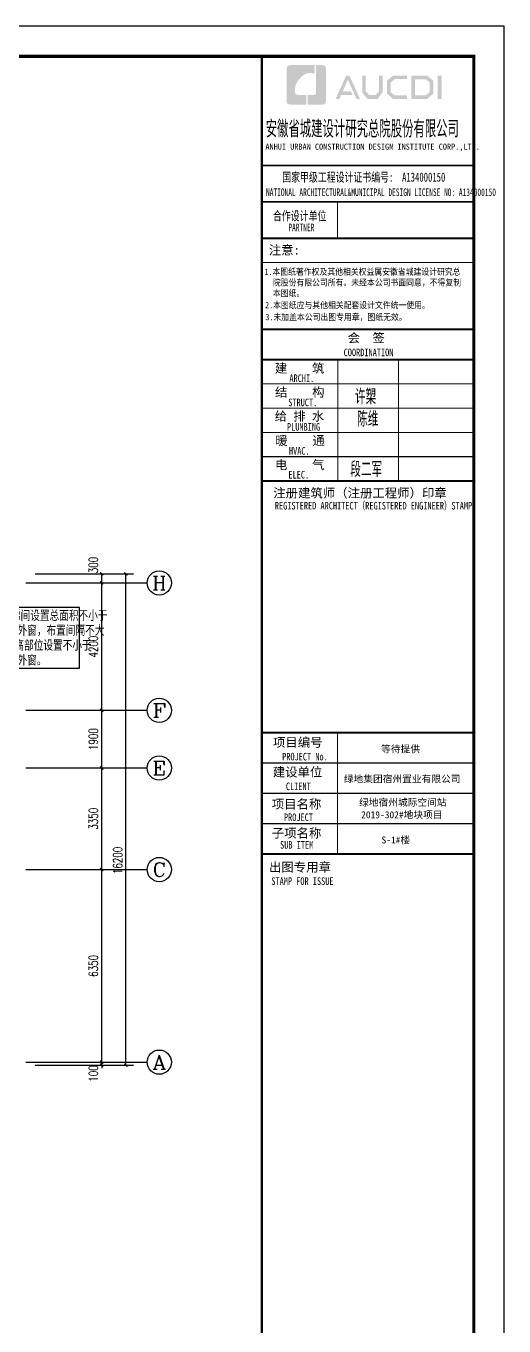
# Model space of a CAD drawing. Extents: x 1247970 to 1725648, y 860327 to 1277876.
# Drawn here: x 1368288 to 1384070, y 1051648 to 1094510 of the extents above; entities that cross this region are included whole.
import ezdxf
from ezdxf.enums import TextEntityAlignment as Align

# ---------------------------------------------------------------- set-up
doc = ezdxf.new("R2010")
doc.units = 0
doc.header["$LTSCALE"] = 1000
doc.header["$MEASUREMENT"] = 0
doc.layers.get('0').update_dxf_attribs({"color": 254})
for name, color, linetype in [('AXIS', 254, 'Continuous'), ('AXIS_TEXT', 7, 'Continuous'), ('C-AXIS(轴号)', 254, 'Continuous'), ('C-AXIS-T(字)', 254, 'Continuous'), ('H-P-BZ', 3, 'Continuous'), ('图框', 140, 'Continuous'), ('图签文字', 251, 'Continuous')]:
    doc.layers.add(name, color=color, linetype=linetype)
doc.layers.add('图签', color=147, linetype='Continuous', lineweight=18)
doc.styles.add('_TCH_AXIS', font='COMPLEX', dxfattribs={"bigfont": 'GBCBIG'})
doc.styles.add('_TCH_DIM_T3', font='SIMPLEX.shx', dxfattribs={"width": 0.705882, "bigfont": 'GBCBIG.shx'})
doc.styles.add('COMPLEX', font='COMPLEX')
doc.styles.add('HT', font='simhei.ttf')
doc.styles.add('HZTXT', font='tssdeng.shx', dxfattribs={"width": 0.7, "bigfont": 'hztxt.shx'})
doc.styles.add('宋体', font='', dxfattribs={"height": 50})
doc.styles.add('建筑图签-1', font='simhei.ttf', dxfattribs={"width": 0.7})
doc.styles.add('建筑图签-2', font='TXT.shx', dxfattribs={"width": 0.5, "bigfont": 'HZTXT.shx'})
doc.styles.get('宋体').set_extended_font_data('SimSun')
doc.dimstyles.new('_TCH_ARCH&&100', dxfattribs={"dimtxt": 297.5, "dimasz": 100, "dimexe": 250, "dimexo": 300, "dimgap": 126.25, "dimtad": 1, "dimdec": 0, "dimzin": 0, "dimdsep": 46, "dimtxsty": '_TCH_DIM_T3', "dimblk": 'ARCHTICK', "dimcen": 0.09, "dimclrt": 256, "dimazin": 2, "dimtfac": 1, "dimtdec": 0, "dimtix": 1, "dimtmove": 2, "dimatfit": 3, "dimfxl": 0, "dimtolj": 1, "dimtzin": 0, "dimarcsym": 0})

# ---------------------------------------------------------------- blocks, each defined once
blk = doc.blocks.new('院标1')
h = blk.add_hatch(color=150)
h.dxf.hatch_style = 1
h.set_gradient(color1=(33, 113, 253), color2=(33, 113, 253), tint=1, name='INVCURVED')
edge = h.paths.add_edge_path()
edge.add_spline(control_points=[(116373, 648379), (116379, 648379), (116382, 648379), (116391, 648379), (116391, 648379), (116391, 648379), (116616, 648379), (116616, 648379), (116616, 648379), (116616, 648379), (116616, 648054), (116616, 648054), (116616, 648054), (116616, 648054), (116108, 648054), (116108, 648054), (116108, 648054), (116028, 648054), (115963, 648111), (115963, 648199), (115963, 648199), (115963, 648199), (115963, 649215), (115963, 649215), (115963, 649215), (115963, 649295), (116018, 649360), (116108, 649360), (116108, 649360), (116108, 649360), (116897, 649360), (116897, 649360), (116897, 649360), (116897, 649360), (116897, 649080), (116897, 649080), (116897, 649080), (116897, 649080), (116566, 649140), (116356, 648859), (116356, 648859), (116245, 648719), (116240, 648545), (116247, 648466), (116247, 648466), (116254, 648386), (116247, 648466), (116247, 648466), (116247, 648466), (116247, 648466), (116258, 648374), (116373, 648379)], knot_values=[0, 0, 0, 0, 0.071429, 0.071429, 0.071429, 0.107143, 0.142857, 0.142857, 0.142857, 0.178571, 0.214286, 0.214286, 0.214286, 0.25, 0.285714, 0.285714, 0.285714, 0.321429, 0.357143, 0.357143, 0.357143, 0.392857, 0.428571, 0.428571, 0.428571, 0.464286, 0.5, 0.5, 0.5, 0.535714, 0.571429, 0.571429, 0.571429, 0.607143, 0.642857, 0.642857, 0.642857, 0.678571, 0.714286, 0.714286, 0.714286, 0.75, 0.785714, 0.785714, 0.785714, 0.821429, 0.857143, 0.857143, 0.857143, 0.928571, 1, 1, 1, 1], degree=3, periodic=0)
h = blk.add_hatch(color=150)
h.dxf.hatch_style = 1
h.set_gradient(color1=(33, 113, 253), color2=(33, 113, 253), tint=1, name='INVCURVED')
edge = h.paths.add_edge_path()
edge.add_spline(control_points=[(117268, 649215), (117268, 649215), (117268, 648199), (117268, 648199), (117268, 648199), (117268, 648114), (117212, 648054), (117123, 648054), (117123, 648054), (117123, 648054), (116663, 648054), (116663, 648054), (116663, 648054), (116663, 648054), (116663, 648379), (116663, 648379), (116663, 648379), (116663, 648379), (116865, 648379), (116865, 648379), (116865, 648379), (116907, 648379), (116941, 648413), (116941, 648455), (116941, 648455), (116941, 648455), (116941, 649360), (116941, 649360), (116941, 649360), (116941, 649360), (117123, 649360), (117123, 649360), (117123, 649360), (117204, 649360), (117268, 649306), (117268, 649215)], knot_values=[0, 0, 0, 0, 0.1, 0.1, 0.1, 0.15, 0.2, 0.2, 0.2, 0.25, 0.3, 0.3, 0.3, 0.35, 0.4, 0.4, 0.4, 0.45, 0.5, 0.5, 0.5, 0.55, 0.6, 0.6, 0.6, 0.65, 0.7, 0.7, 0.7, 0.75, 0.8, 0.8, 0.8, 0.9, 1, 1, 1, 1], degree=3, periodic=0)
blk = doc.blocks.new('tq123')
at = {"layer": '图框'}
h = blk.add_hatch(color=256, dxfattribs=at)
h.paths.add_polyline_path([(-1187, 56758), (-1061, 56758), (-1061, 55988), (-1187, 55988)])
h.paths.add_polyline_path([(-1939, 56642), (-1939, 56116), (-1579, 56116), (-1455, 56223), (-1455, 56541), (-1575, 56642)], flags=16)
h.paths.add_polyline_path([(-2057, 56760), (-2057, 55998), (-1535, 55998), (-1337, 56168), (-1337, 56596), (-1532, 56760)])
h.paths.add_polyline_path([(-2200, 56764), (-2200, 56648), (-2607, 56648), (-2740, 56537), (-2740, 56218), (-2607, 56115), (-2198, 56115), (-2198, 55993), (-2662, 55993), (-2864, 56168), (-2864, 56596), (-2666, 56764)])
h.paths.add_polyline_path([(-3683, 56762), (-3563, 56762), (-3563, 56251), (-3449, 56120), (-3238, 56120), (-3124, 56251), (-3124, 56762), (-3010, 56762), (-3010, 56214), (-3174, 55997), (-3512, 55997), (-3683, 56216)])
h.paths.add_polyline_path([(-4215, 56760), (-4098, 56760), (-3756, 55996), (-3872, 55996), (-4153, 56630), (-4328, 56242), (-4057, 56242), (-3996, 56127), (-4377, 56127), (-4436, 55994), (-4559, 55994)])
for p, q in [((-6995, 53800), (5, 53800)), ((-6995, 53800), (5, 53800)), ((-6995, 52600), (5, 52600))]:
    blk.add_line(p, q, dxfattribs=at)
for points, const_width in [([(-6995, 0), (-6995, 57400)], 70), ([(-6995, 53800), (5, 53800)], 60), ([(-6995, 52600), (5, 52600)], 60), ([(-6995, 52600), (5, 52600)], 60), ([(-4495, 52600), (-4495, 51400)], 35), ([(-6995, 51400), (5, 51400)], 60), ([(-6995, 51400), (5, 51400)], 60), ([(-6995, 50599), (5, 50599)], 35), ([(-6987, 48400), (13, 48400)], 60), ([(-6987, 47400), (13, 47400)], 70), ([(-6987, 47400), (13, 47400)], 70), ([(-4487, 47400), (-4487, 43400)], 35), ([(-2487, 47400), (-2487, 43400)], 35), ([(-6987, 46600), (13, 46600)], 35), ([(-6987, 45800), (13, 45800)], 35), ([(-6987, 45000), (13, 45000)], 35), ([(-6987, 44200), (13, 44200)], 35), ([(-6987, 43400), (13, 43400)], 70), ([(-6995, 35100), (5, 35100)], 70), ([(-6995, 35100), (5, 35100)], 70), ([(-4495, 31100), (-4495, 35100)], 35), ([(-6995, 34100), (5, 34100)], 35), ([(-6995, 33100), (5, 33100)], 35), ([(-6995, 32100), (5, 32100)], 35), ([(5, 31100), (-6995, 31100)], 70)]:
    blk.add_lwpolyline(points, dxfattribs=dict(at, const_width=const_width))
blk.add_blockref('院标1', (-122144, -592249))
for s, height, style, width, p in [('ANHUI URBAN CONSTRUCTION DESIGN INSTITUTE CORP.,LTD.', 200, '建筑图签-1', 0.91, (-6877, 54322)), ('NATIONAL ARCHITECTURAL&MUNICIPAL DESIGN LICENSE NO: A134000150', 250, '建筑图签-1', 0.6, (-6858, 52795)), ('PARTNER', 250, '建筑图签-1', 0.6, (-6120, 51634)), ('1.本图纸著作权及其他相关权益属安徽省城建设计研究总', 210, 'HT', 0.88, (-6909, 50193)), ('本图纸。', 210, 'HT', 0.88, (-6630, 49489)), ('院股份有限公司所有。未经本公司书面同意，不得复制', 210, 'HT', 0.88, (-6630, 49839)), (' 2.本图纸应与其他相关配套设计文件统一使用。 ', 210, 'HT', 0.88, (-7020, 49092)), ('3.未加盖本公司出图专用章，图纸无效。', 210, 'HT', 0.88, (-6877, 48698)), ('COORDINATION', 250, '建筑图签-1', 0.7, (-4295, 47513)), ('ARCHI.', 250, '建筑图签-1', 0.7, (-6086, 46662)), ('STRUCT.', 250, '建筑图签-1', 0.7, (-6125, 45865)), ('PLUMBING', 250, '建筑图签-1', 0.7, (-6166, 45058)), ('HVAC.', 250, '建筑图签-1', 0.7, (-6101, 44265)), ('ELEC.', 250, '建筑图签-1', 0.7, (-6117, 43480)), ('REGISTERED ARCHITECT（REGISTERED ENGINEER）STAMP', 250, '建筑图签-1', 0.7, (-6566, 42459)), ('PROJECT No.', 250, '建筑图签-1', 0.7, (-6325, 34185, -1799)), ('CLIENT', 250, '建筑图签-1', 0.7, (-6201, 33206)), ('PROJECT', 250, '建筑图签-1', 0.7, (-6266, 32187)), ('SUB ITEM', 250, '建筑图签-1', 0.7, (-6393, 31276)), ('STAMP FOR ISSUE', 250, '建筑图签-1', 0.7, (-6682, 30081))]:
    blk.add_text(s, height=height, dxfattribs=dict(at, style=style, width=width)).set_placement(p)
at = {"layer": '图签', "color": 2, "style": '宋体'}
for s, height, p in [('等待提供', 229.3, (-3058, 34448)), ('绿地集团宿州置业有限公司', 229.34, (-4290, 33462)), ('绿地宿州城际空间站', 229.3, (-3785, 32688)), ('2019-302#地块项目', 229.34, (-3718, 32279)), ('S-1#楼', 229.3, (-3046, 31448))]:
    blk.add_text(s, height=height, dxfattribs=at).set_placement(p)
at = {"layer": '图签文字', "color": 7, "style": '建筑图签-1'}
for s, height, width, p in [('安徽省城建设计研究总院股份有限公司', 500, 0.55, (-6867, 54777)), ('国家甲级工程设计证书编号:  A134000150', 300, 0.7, (-6323, 53267)), ('合作设计单位', 300, 0.7, (-6630, 51990))]:
    blk.add_text(s, height=height, dxfattribs=dict(at, width=width)).set_placement(p)
for s, p in [('注意:', (-6764, 50863)), ('会  签', (-4160, 47968)), ('建    筑', (-6565, 46967)), ('结    构', (-6561, 46179)), ('给 排 水', (-6570, 45385)), ('暖    通', (-6552, 44582)), ('电    气', (-6562, 43782)), ('注册建筑师（注册工程师）印章', (-6620, 42854)), ('项目编号', (-6627, 34632)), ('建设单位', (-6635, 33655)), ('项目名称', (-6668, 32597)), ('子项名称', (-6668, 31640)), ('出图专用章', (-6759, 30518))]:
    blk.add_text(s, height=300, dxfattribs=at).set_placement(p)
at = {"layer": '图签文字', "color": 1, "style": '建筑图签-2', "width": 0.7}
for s, p in [('许槊', (-3921, 45928)), ('陈维', (-3849, 45187)), ('段二军', (-4074, 43532))]:
    blk.add_text(s, height=500, dxfattribs=at).set_placement(p)
blk = doc.blocks.new('_ArchTick')
at = {"color": 0, "linetype": 'ByBlock', "const_width": 0.4}
blk.add_lwpolyline([(-0.5, -0.5), (0.5, 0.5)], dxfattribs=at)
blk = doc.blocks.new('*D68')
at = {"layer": 'AXIS', "color": 0, "lineweight": -2, "transparency": 16777216}
for p, q in [((1368588, 1076448), (1371838, 1076448)), ((1371588, 1060248), (1371588, 1076448)), ((1368588, 1060248), (1371838, 1060248))]:
    blk.add_line(p, q, dxfattribs=at)
at = {"layer": 'Defpoints', "color": 0, "transparency": 16777216}
for p in [(1368288, 1076448), (1371588, 1076448), (1368288, 1060248)]:
    blk.add_point(p, dxfattribs=at)
at = {"layer": 'AXIS', "color": 0, "lineweight": -2, "transparency": 16777216, "xscale": 100, "yscale": 100, "zscale": 100}
for p, rotation in [((1371588, 1076448), 90), ((1371588, 1060248), 270)]:
    blk.add_blockref('_ArchTick', p, dxfattribs=dict(at, rotation=rotation))
at = {"layer": 'AXIS', "transparency": 16777216, "insert": (1371313, 1066998), "char_height": 297.5, "attachment_point": 5, "rotation": 90, "style": '_TCH_DIM_T3'}
blk.add_mtext('\\A1;16200', dxfattribs=at)
blk = doc.blocks.new('*D69')
at = {"layer": 'AXIS', "color": 0, "lineweight": -2, "transparency": 16777216}
for p, q in [((1368588, 1076448), (1371038, 1076448)), ((1370788, 1076148), (1370788, 1076448)), ((1368588, 1076148), (1371038, 1076148))]:
    blk.add_line(p, q, dxfattribs=at)
at = {"layer": 'Defpoints', "color": 0, "transparency": 16777216}
for p in [(1368288, 1076448), (1370788, 1076448), (1368288, 1076148)]:
    blk.add_point(p, dxfattribs=at)
at = {"layer": 'AXIS', "color": 0, "lineweight": -2, "transparency": 16777216, "xscale": 100, "yscale": 100, "zscale": 100}
for p, rotation in [((1370788, 1076448), 90), ((1370788, 1076148), 270)]:
    blk.add_blockref('_ArchTick', p, dxfattribs=dict(at, rotation=rotation))
at = {"layer": 'AXIS', "transparency": 16777216, "insert": (1370513, 1076737), "char_height": 297.5, "attachment_point": 5, "rotation": 90, "style": '_TCH_DIM_T3'}
blk.add_mtext('\\A1;300', dxfattribs=at)
blk = doc.blocks.new('*D70')
at = {"layer": 'AXIS', "color": 0, "lineweight": -2, "transparency": 16777216}
for p, q in [((1368588, 1076148), (1371038, 1076148)), ((1370788, 1071948), (1370788, 1076148)), ((1368588, 1071948), (1371038, 1071948))]:
    blk.add_line(p, q, dxfattribs=at)
at = {"layer": 'Defpoints', "color": 0, "transparency": 16777216}
for p in [(1368288, 1076148), (1370788, 1076148), (1368288, 1071948)]:
    blk.add_point(p, dxfattribs=at)
at = {"layer": 'AXIS', "color": 0, "lineweight": -2, "transparency": 16777216, "xscale": 100, "yscale": 100, "zscale": 100}
for p, rotation in [((1370788, 1076148), 90), ((1370788, 1071948), 270)]:
    blk.add_blockref('_ArchTick', p, dxfattribs=dict(at, rotation=rotation))
at = {"layer": 'AXIS', "transparency": 16777216, "insert": (1370513, 1074048), "char_height": 297.5, "attachment_point": 5, "rotation": 90, "style": '_TCH_DIM_T3'}
blk.add_mtext('\\A1;4200', dxfattribs=at)
blk = doc.blocks.new('*D71')
at = {"layer": 'AXIS', "color": 0, "lineweight": -2, "transparency": 16777216}
for p, q in [((1368588, 1071948), (1371038, 1071948)), ((1370788, 1070048), (1370788, 1071948)), ((1368588, 1070048), (1371038, 1070048))]:
    blk.add_line(p, q, dxfattribs=at)
at = {"layer": 'Defpoints', "color": 0, "transparency": 16777216}
for p in [(1368288, 1071948), (1370788, 1071948), (1368288, 1070048)]:
    blk.add_point(p, dxfattribs=at)
at = {"layer": 'AXIS', "color": 0, "lineweight": -2, "transparency": 16777216, "xscale": 100, "yscale": 100, "zscale": 100}
for p, rotation in [((1370788, 1071948), 90), ((1370788, 1070048), 270)]:
    blk.add_blockref('_ArchTick', p, dxfattribs=dict(at, rotation=rotation))
at = {"layer": 'AXIS', "transparency": 16777216, "insert": (1370513, 1070998), "char_height": 297.5, "attachment_point": 5, "rotation": 90, "style": '_TCH_DIM_T3'}
blk.add_mtext('\\A1;1900', dxfattribs=at)
blk = doc.blocks.new('*D72')
at = {"layer": 'AXIS', "color": 0, "lineweight": -2, "transparency": 16777216}
for p, q in [((1368588, 1070048), (1371038, 1070048)), ((1370788, 1066698), (1370788, 1070048)), ((1368588, 1066698), (1371038, 1066698))]:
    blk.add_line(p, q, dxfattribs=at)
at = {"layer": 'Defpoints', "color": 0, "transparency": 16777216}
for p in [(1368288, 1070048), (1370788, 1070048), (1368288, 1066698)]:
    blk.add_point(p, dxfattribs=at)
at = {"layer": 'AXIS', "color": 0, "lineweight": -2, "transparency": 16777216, "xscale": 100, "yscale": 100, "zscale": 100}
for p, rotation in [((1370788, 1070048), 90), ((1370788, 1066698), 270)]:
    blk.add_blockref('_ArchTick', p, dxfattribs=dict(at, rotation=rotation))
at = {"layer": 'AXIS', "transparency": 16777216, "insert": (1370513, 1068373), "char_height": 297.5, "attachment_point": 5, "rotation": 90, "style": '_TCH_DIM_T3'}
blk.add_mtext('\\A1;3350', dxfattribs=at)
blk = doc.blocks.new('*D73')
at = {"layer": 'AXIS', "color": 0, "lineweight": -2, "transparency": 16777216}
for p, q in [((1368588, 1066698), (1371038, 1066698)), ((1370788, 1060348), (1370788, 1066698)), ((1368588, 1060348), (1371038, 1060348))]:
    blk.add_line(p, q, dxfattribs=at)
at = {"layer": 'Defpoints', "color": 0, "transparency": 16777216}
for p in [(1368288, 1066698), (1370788, 1066698), (1368288, 1060348)]:
    blk.add_point(p, dxfattribs=at)
at = {"layer": 'AXIS', "color": 0, "lineweight": -2, "transparency": 16777216, "xscale": 100, "yscale": 100, "zscale": 100}
for p, rotation in [((1370788, 1066698), 90), ((1370788, 1060348), 270)]:
    blk.add_blockref('_ArchTick', p, dxfattribs=dict(at, rotation=rotation))
at = {"layer": 'AXIS', "transparency": 16777216, "insert": (1370513, 1063523), "char_height": 297.5, "attachment_point": 5, "rotation": 90, "style": '_TCH_DIM_T3'}
blk.add_mtext('\\A1;6350', dxfattribs=at)
blk = doc.blocks.new('*D74')
at = {"layer": 'AXIS', "color": 0, "lineweight": -2, "transparency": 16777216}
for p, q in [((1370788, 1060348), (1370788, 1060448)), ((1368588, 1060348), (1371038, 1060348)), ((1368588, 1060248), (1371038, 1060248)), ((1370788, 1060248), (1370788, 1060348)), ((1370788, 1060248), (1370788, 1060148))]:
    blk.add_line(p, q, dxfattribs=at)
at = {"layer": 'Defpoints', "color": 0, "transparency": 16777216}
for p in [(1368288, 1060348), (1368288, 1060248), (1370788, 1060348)]:
    blk.add_point(p, dxfattribs=at)
at = {"layer": 'AXIS', "color": 0, "lineweight": -2, "transparency": 16777216, "xscale": 100, "yscale": 100, "zscale": 100}
for p, rotation in [((1370788, 1060348), 270), ((1370788, 1060248), 90)]:
    blk.add_blockref('_ArchTick', p, dxfattribs=dict(at, rotation=rotation))
at = {"layer": 'AXIS', "transparency": 16777216, "insert": (1370513, 1059973), "char_height": 297.5, "attachment_point": 5, "rotation": 90, "style": '_TCH_DIM_T3'}
blk.add_mtext('\\A1;100', dxfattribs=at)
blk = doc.blocks.new('_AXISO')
blk.add_circle((0, 0), 0.5)
at = {"layer": 'AXIS_TEXT', "style": 'COMPLEX', "width": 1.041667}
blk.add_attdef('A', text='', height=0.56, dxfattribs=at).set_placement((-0.25, -0.28), (0.25, -0.28), align=Align.FIT)

msp = doc.modelspace()

# ---------------------------------------------------------------- linework, layer by layer
at = {"layer": 'C-AXIS(轴号)'}
for p, q in [((1368287.7, 1076147.8), (1372287.7, 1076147.8)), ((1368287.7, 1071947.8), (1372287.7, 1071947.8)), ((1368287.7, 1070047.8), (1372287.7, 1070047.8)), ((1368287.7, 1066697.8), (1372287.7, 1066697.8)), ((1368287.7, 1060347.8), (1372287.7, 1060347.8))]:
    msp.add_line(p, q, dxfattribs=at)
at = {"layer": 'H-P-BZ', "lineweight": -2}
msp.add_lwpolyline([(1366059.3, 1073332.7), (1370059.3, 1073332.7), (1370059.3, 1075332.7), (1366059.3, 1075332.7)], close=True, dxfattribs=at)
at = {"layer": '图框'}
msp.add_lwpolyline([(1278969.8, 1035110.3), (1384069.8, 1035110.3), (1384069.8, 1094510.3), (1278969.8, 1094510.3)], close=True, dxfattribs=at)
at = {"layer": '图框', "const_width": 100}
msp.add_lwpolyline([(1281469.8, 1036110.3), (1383069.8, 1036110.3), (1383069.8, 1093510.3), (1281469.8, 1093510.3)], close=True, dxfattribs=at)

# ---------------------------------------------------------------- block references
msp.add_blockref('tq123', (1383069.8, 1036110.3))
at = {"layer": 'C-AXIS(轴号)'}
ref = msp.add_blockref('_AXISO', (1372687.7, 1076147.8), dxfattribs=dict(at, xscale=800, yscale=800, zscale=800))
ref.add_attrib('A', 'H', dxfattribs={"layer": 'C-AXIS-T(字)', "height": 452.5, "style": '_TCH_AXIS', "width": 1.05}).set_placement((1372461.4, 1075921.5), (1372914, 1075921.5), align=Align.FIT)
ref = msp.add_blockref('_AXISO', (1372687.7, 1071947.8), dxfattribs=dict(at, xscale=800, yscale=800, zscale=800))
ref.add_attrib('A', 'F', dxfattribs={"layer": 'C-AXIS-T(字)', "height": 452.5, "style": '_TCH_AXIS', "width": 1.3125}).set_placement((1372461.4, 1071721.5), (1372914, 1071721.5), align=Align.FIT)
ref = msp.add_blockref('_AXISO', (1372687.7, 1070047.8), dxfattribs=dict(at, xscale=800, yscale=800, zscale=800))
ref.add_attrib('A', 'E', dxfattribs={"layer": 'C-AXIS-T(字)', "height": 452.5, "style": '_TCH_AXIS', "width": 1.3125}).set_placement((1372461.4, 1069821.5), (1372914, 1069821.5), align=Align.FIT)
ref = msp.add_blockref('_AXISO', (1372687.7, 1066697.8), dxfattribs=dict(at, xscale=800, yscale=800, zscale=800))
ref.add_attrib('A', 'C', dxfattribs={"layer": 'C-AXIS-T(字)', "height": 452.5, "style": '_TCH_AXIS', "width": 1.4}).set_placement((1372461.4, 1066471.5), (1372914, 1066471.5), align=Align.FIT)
ref = msp.add_blockref('_AXISO', (1372687.7, 1060347.8), dxfattribs=dict(at, xscale=800, yscale=800, zscale=800))
ref.add_attrib('A', 'A', dxfattribs={"layer": 'C-AXIS-T(字)', "height": 452.5, "style": '_TCH_AXIS', "width": 1.166667}).set_placement((1372461.4, 1060121.5), (1372914, 1060121.5), align=Align.FIT)

# ---------------------------------------------------------------- texts
at = {"layer": 'H-P-BZ', "color": 7, "style": 'HZTXT', "width": 0.7}
for s, p in [('地上封闭楼梯间设置总面积不小于', (1366199.3, 1074892.7)), ('的可开启外窗，布置间隔不大', (1366736.4, 1074402.7)), ('层，且最高部位设置不小于', (1366632.8, 1073912.7)), ('的可开启外窗。', (1366736.4, 1073422.7))]:
    msp.add_text(s, height=350, dxfattribs=at).set_placement(p)

# ---------------------------------------------------------------- dimensions: what is measured, and where the dimension line sits
at = {"layer": 'AXIS'}
for base, p1, p2, text, picture, middle in [((1370787.7, 1076447.8), (1368287.7, 1076147.8), (1368287.7, 1076447.8), '300', '*D69', (1370512.7, 1076736.8)), ((1371587.7, 1076447.8), (1368287.7, 1060247.8), (1368287.7, 1076447.8), '16200', '*D68', (1371312.7, 1066997.8)), ((1370787.7, 1060347.8), (1368287.7, 1060247.8), (1368287.7, 1060347.8), '100', '*D74', (1370512.7, 1059972.8))]:
    dim = msp.add_linear_dim(base=base, p1=p1, p2=p2, angle=90, text=text, dimstyle='_TCH_ARCH&&100', dxfattribs=at)
    dim.commit()
    dim.dimension.update_dxf_attribs({"geometry": picture, "text_midpoint": middle, "dimtype": 129})
for p1, p2, text, picture, middle in [((1368287.7, 1071947.8), (1368287.7, 1076147.8), '4200', '*D70', (1370512.7, 1074047.8)), ((1368287.7, 1070047.8), (1368287.7, 1071947.8), '1900', '*D71', (1370512.7, 1070997.8)), ((1368287.7, 1066697.8), (1368287.7, 1070047.8), '3350', '*D72', (1370512.7, 1068372.8)), ((1368287.7, 1060347.8), (1368287.7, 1066697.8), '6350', '*D73', (1370512.7, 1063522.8))]:
    dim = msp.add_aligned_dim(p1=p1, p2=p2, distance=-2500, text=text, dimstyle='_TCH_ARCH&&100', dxfattribs=at)
    dim.commit()
    dim.dimension.update_dxf_attribs({"geometry": picture, "text_midpoint": middle})

doc.saveas('drawing.dxf')
